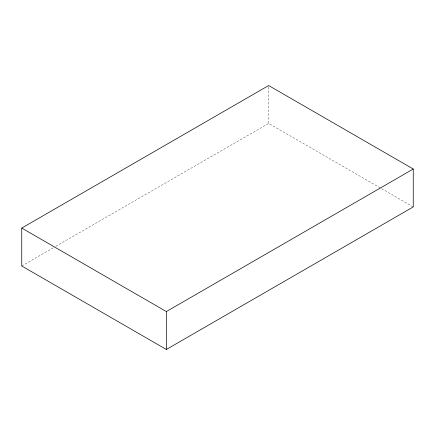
<?xml version="1.0" encoding="UTF-8"?>
<svg xmlns="http://www.w3.org/2000/svg" width="435" height="435" viewBox="0 0 435 435"><rect width="100%" height="100%" fill="white"/><g stroke="black" fill="none" stroke-linecap="round" stroke-linejoin="round"><path stroke-width="0.33" stroke-dasharray="2.17 1.63" d="M21.75 265.986L53.494 247.656M55.843 246.302L268.651 123.437L413.25 206.924M268.651 86.886L268.651 123.437"/><path stroke-width="0.65" d="M21.75 228.076L268.651 85.532L413.25 169.014L413.25 206.924L166.349 349.468L21.75 265.986L21.75 228.076L166.349 311.563L413.25 169.014M166.349 311.563L166.349 349.468"/></g></svg>
